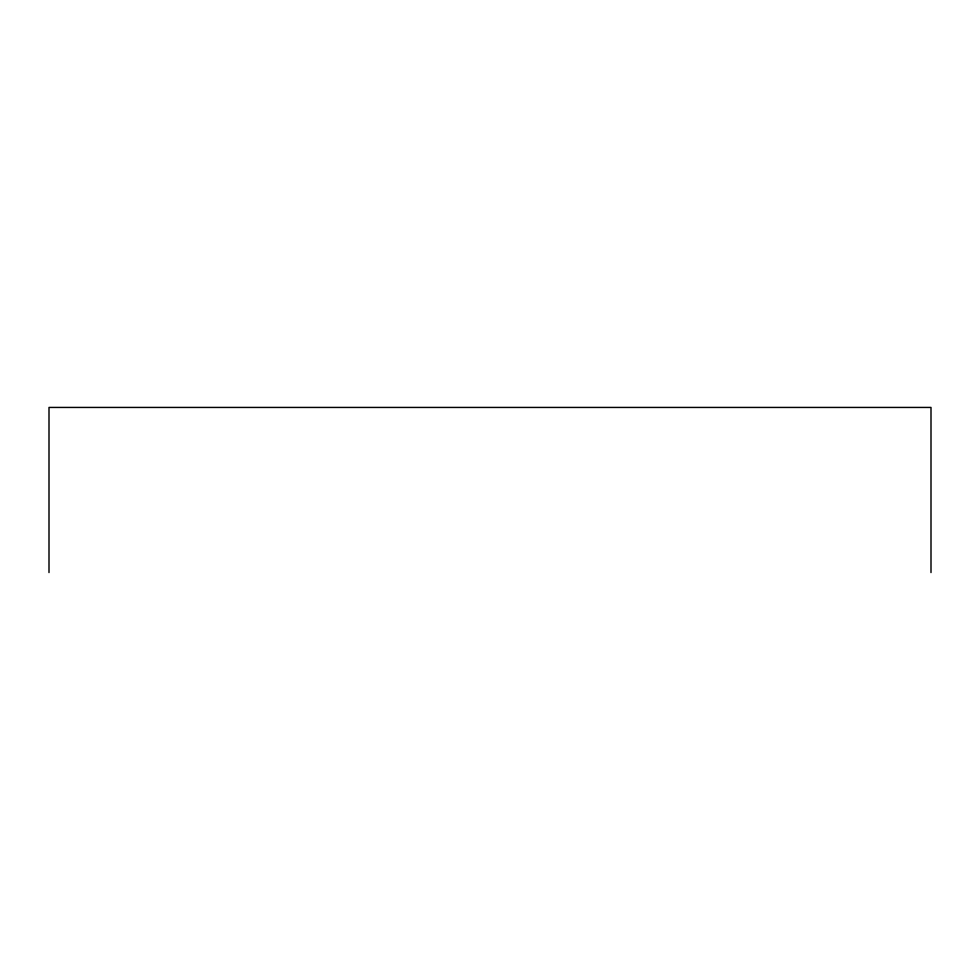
<?xml version="1.0" encoding="UTF-8"?>
<svg xmlns="http://www.w3.org/2000/svg" width="980" height="980" viewBox="0 0 980 980"><rect width="100%" height="100%" fill="white"/><g stroke="black" fill="none" stroke-linecap="round" stroke-linejoin="round"><path stroke-width="1.47" d="M931 572.565L931 407.435L49 407.435L49 572.565"/></g></svg>
